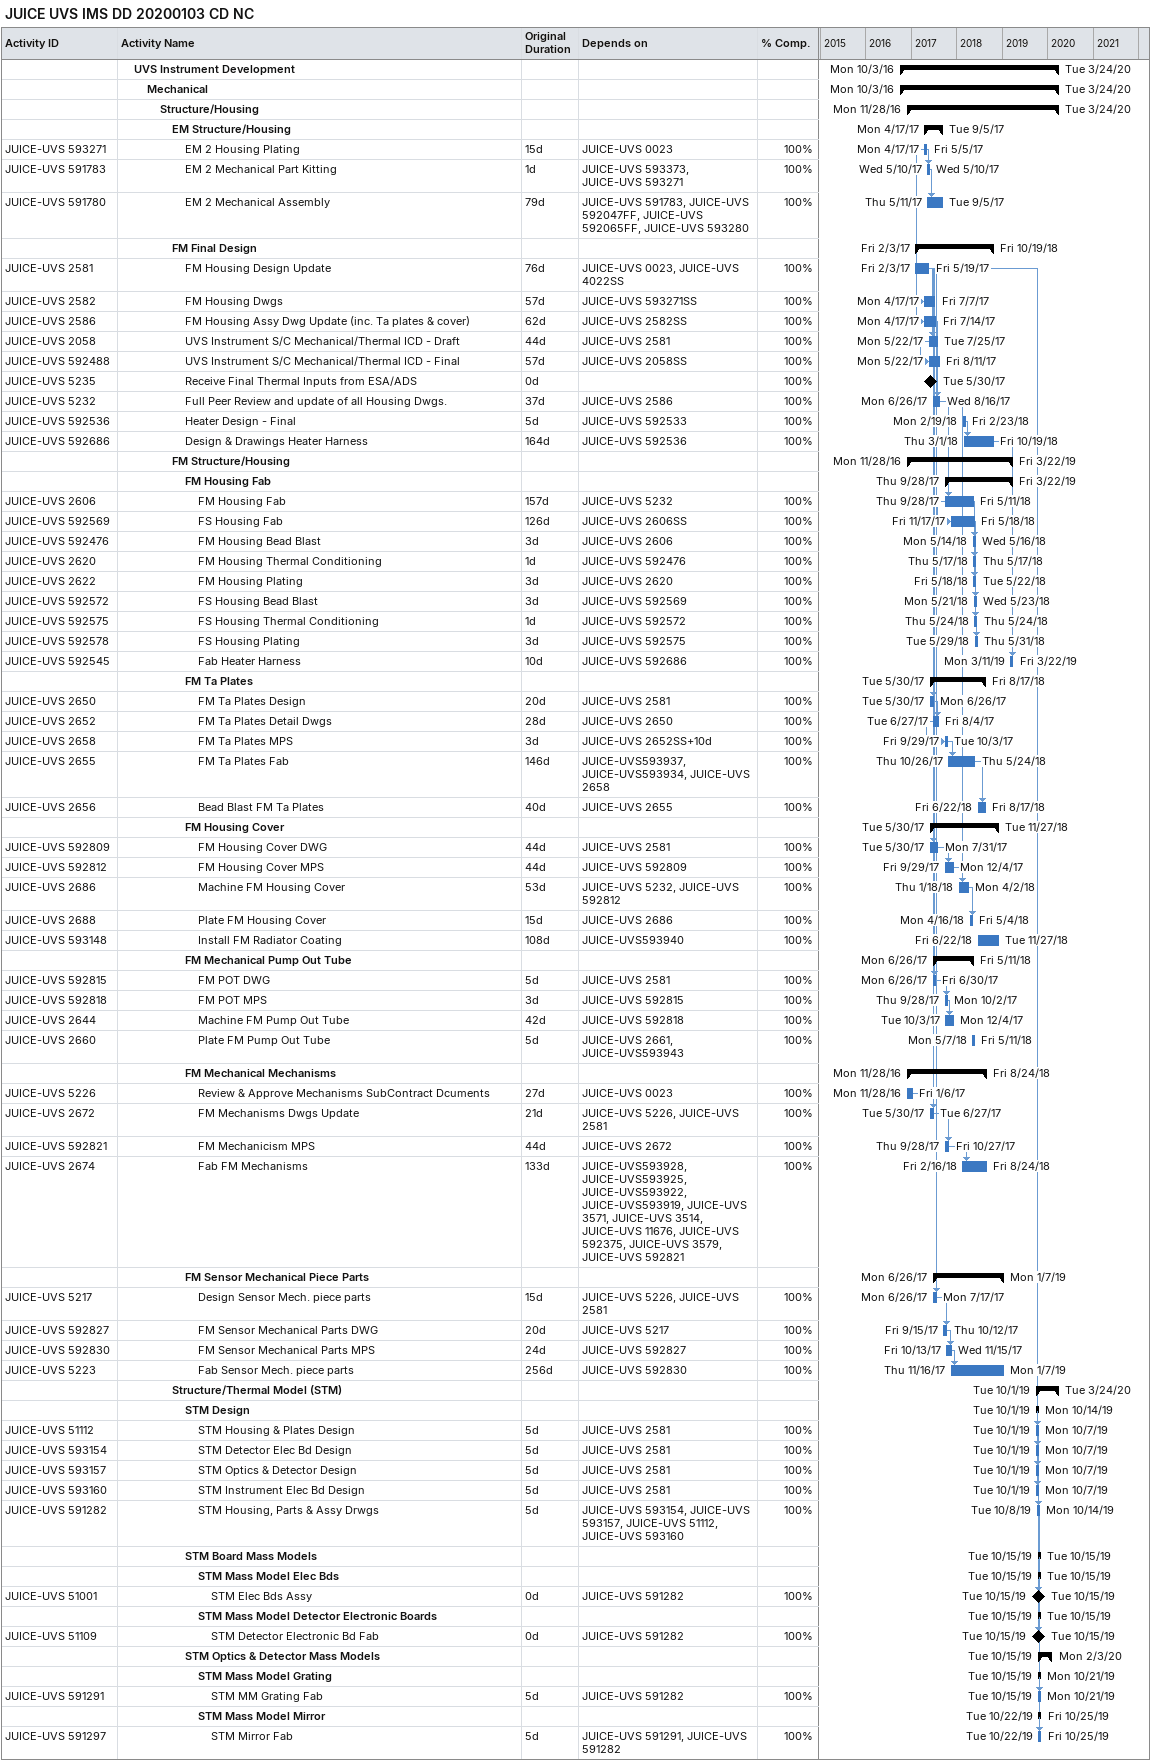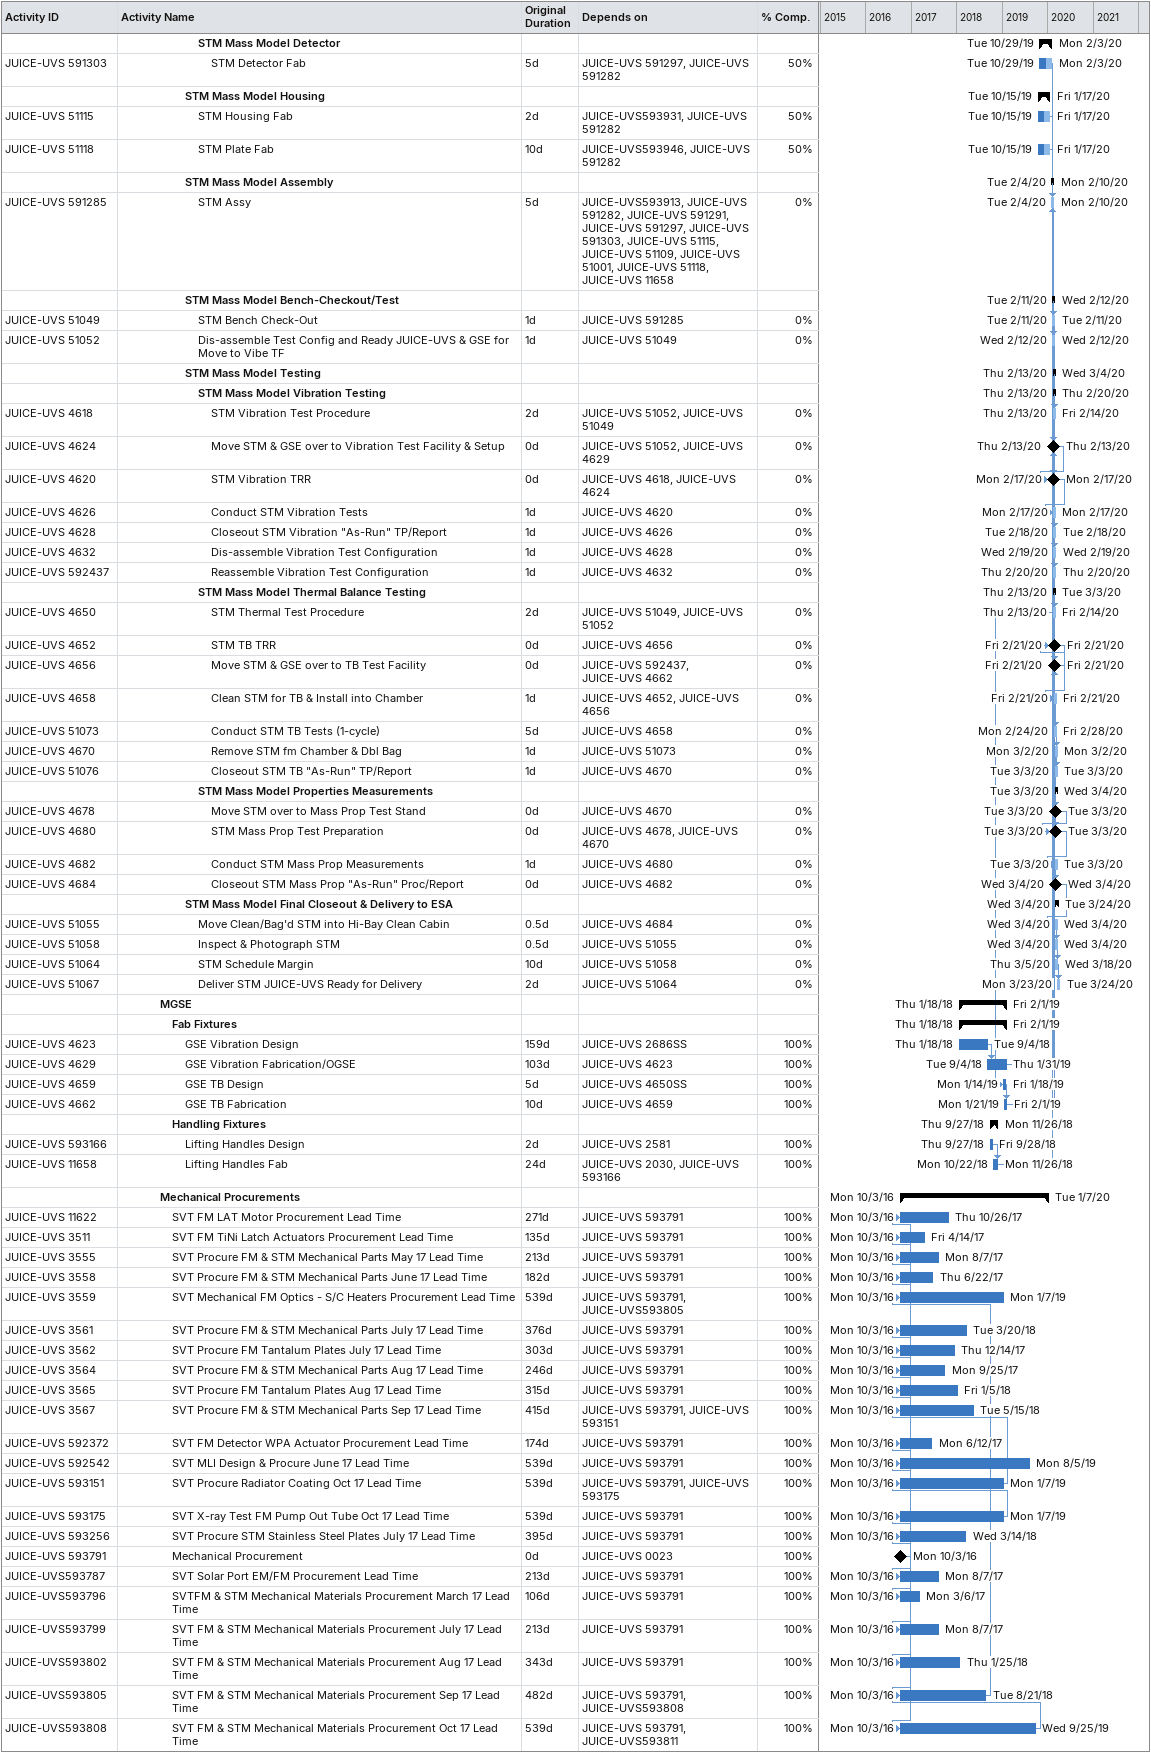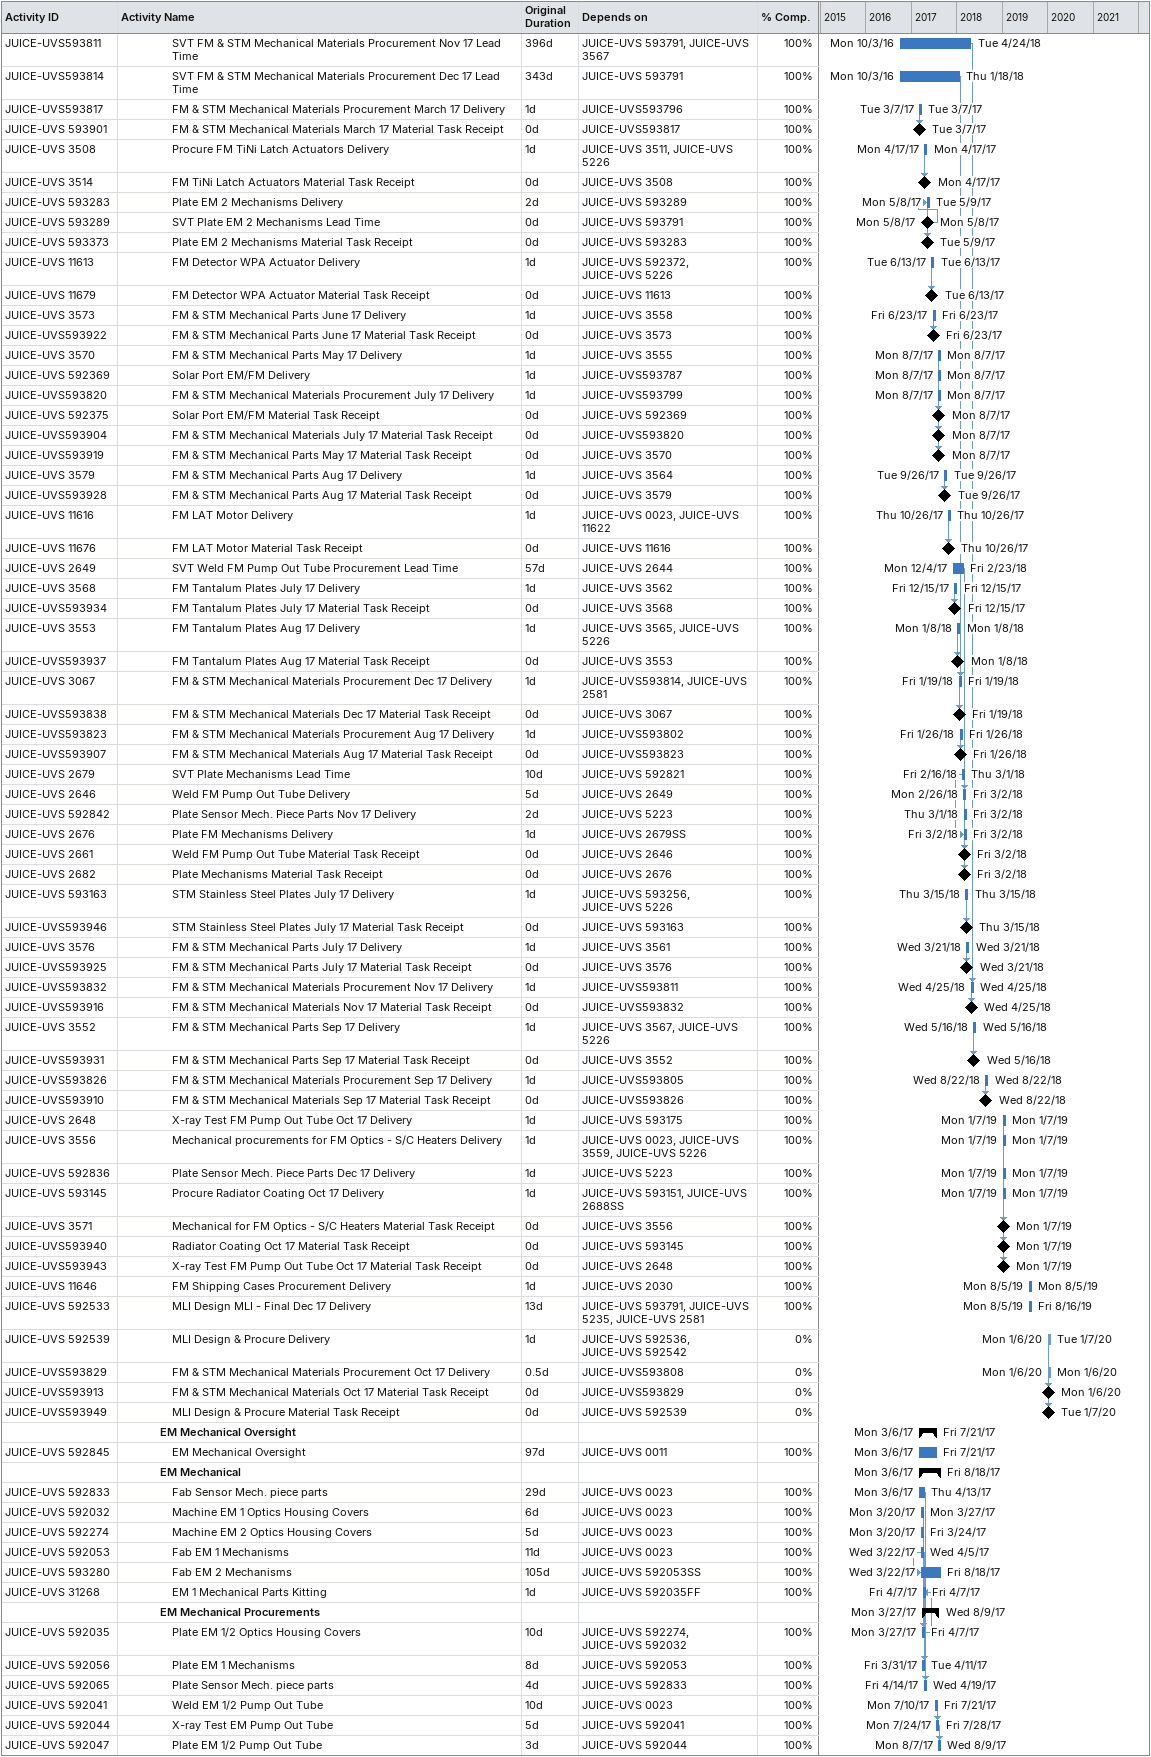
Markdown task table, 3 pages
JUICE UVS IMS DD 20200103 CD NC

| ID | Level | Task | Original duration | Start | Finish | Predecessors | % complete |
|---|---|---|---|---|---|---|---|
|  | 2 | **UVS Instrument Development** |  | 2016-10-03 | 2020-03-24 |  |  |
|  | 3 | **Mechanical** |  | 2016-10-03 | 2020-03-24 |  |  |
|  | 4 | **Structure/Housing** |  | 2016-11-28 | 2020-03-24 |  |  |
|  | 5 | **EM Structure/Housing** |  | 2017-04-17 | 2017-09-05 |  |  |
| JUICE-UVS 593271 | 6 | EM 2 Housing Plating | 15d | 2017-04-17 | 2017-05-05 | JUICE-UVS 0023 | 100 |
| JUICE-UVS 591783 | 6 | EM 2 Mechanical Part Kitting | 1d | 2017-05-10 | 2017-05-10 | JUICE-UVS 593373, JUICE-UVS 593271 | 100 |
| JUICE-UVS 591780 | 6 | EM 2 Mechanical Assembly | 79d | 2017-05-11 | 2017-09-05 | JUICE-UVS 591783, JUICE-UVS 592047FF, JUICE-UVS 592065FF, JUICE-UVS 593280 | 100 |
|  | 5 | **FM Final Design** |  | 2017-02-03 | 2018-10-19 |  |  |
| JUICE-UVS 2581 | 6 | FM Housing Design Update | 76d | 2017-02-03 | 2017-05-19 | JUICE-UVS 0023, JUICE-UVS 4022SS | 100 |
| JUICE-UVS 2582 | 6 | FM Housing Dwgs | 57d | 2017-04-17 | 2017-07-07 | JUICE-UVS 593271SS | 100 |
| JUICE-UVS 2586 | 6 | FM Housing Assy Dwg Update (inc. Ta plates & cover) | 62d | 2017-04-17 | 2017-07-14 | JUICE-UVS 2582SS | 100 |
| JUICE-UVS 2058 | 6 | UVS Instrument S/C Mechanical/Thermal ICD - Draft | 44d | 2017-05-22 | 2017-07-25 | JUICE-UVS 2581 | 100 |
| JUICE-UVS 592488 | 6 | UVS Instrument S/C Mechanical/Thermal ICD - Final | 57d | 2017-05-22 | 2017-08-11 | JUICE-UVS 2058SS | 100 |
| JUICE-UVS 5235 | 6 | Receive Final Thermal Inputs from ESA/ADS | 0d | 2017-05-30 | 2017-05-30 |  | 100 |
| JUICE-UVS 5232 | 6 | Full Peer Review and update of all Housing Dwgs. | 37d | 2017-06-26 | 2017-08-16 | JUICE-UVS 2586 | 100 |
| JUICE-UVS 592536 | 6 | Heater Design - Final | 5d | 2018-02-19 | 2018-02-23 | JUICE-UVS 592533 | 100 |
| JUICE-UVS 592686 | 6 | Design & Drawings Heater Harness | 164d | 2018-03-01 | 2018-10-19 | JUICE-UVS 592536 | 100 |
|  | 5 | **FM Structure/Housing** |  | 2016-11-28 | 2019-03-22 |  |  |
|  | 6 | **FM Housing Fab** |  | 2017-09-28 | 2019-03-22 |  |  |
| JUICE-UVS 2606 | 7 | FM Housing Fab | 157d | 2017-09-28 | 2018-05-11 | JUICE-UVS 5232 | 100 |
| JUICE-UVS 592569 | 7 | FS Housing Fab | 126d | 2017-11-17 | 2018-05-18 | JUICE-UVS 2606SS | 100 |
| JUICE-UVS 592476 | 7 | FM Housing Bead Blast | 3d | 2018-05-14 | 2018-05-16 | JUICE-UVS 2606 | 100 |
| JUICE-UVS 2620 | 7 | FM Housing Thermal Conditioning | 1d | 2018-05-17 | 2018-05-17 | JUICE-UVS 592476 | 100 |
| JUICE-UVS 2622 | 7 | FM Housing Plating | 3d | 2018-05-18 | 2018-05-22 | JUICE-UVS 2620 | 100 |
| JUICE-UVS 592572 | 7 | FS Housing Bead Blast | 3d | 2018-05-21 | 2018-05-23 | JUICE-UVS 592569 | 100 |
| JUICE-UVS 592575 | 7 | FS Housing Thermal Conditioning | 1d | 2018-05-24 | 2018-05-24 | JUICE-UVS 592572 | 100 |
| JUICE-UVS 592578 | 7 | FS Housing Plating | 3d | 2018-05-29 | 2018-05-31 | JUICE-UVS 592575 | 100 |
| JUICE-UVS 592545 | 7 | Fab Heater Harness | 10d | 2019-03-11 | 2019-03-22 | JUICE-UVS 592686 | 100 |
|  | 6 | **FM Ta Plates** |  | 2017-05-30 | 2018-08-17 |  |  |
| JUICE-UVS 2650 | 7 | FM Ta Plates Design | 20d | 2017-05-30 | 2017-06-26 | JUICE-UVS 2581 | 100 |
| JUICE-UVS 2652 | 7 | FM Ta Plates Detail Dwgs | 28d | 2017-06-27 | 2017-08-04 | JUICE-UVS 2650 | 100 |
| JUICE-UVS 2658 | 7 | FM Ta Plates MPS | 3d | 2017-09-29 | 2017-10-03 | JUICE-UVS 2652SS+10d | 100 |
| JUICE-UVS 2655 | 7 | FM Ta Plates Fab | 146d | 2017-10-26 | 2018-05-24 | JUICE-UVS593937, JUICE-UVS593934, JUICE-UVS 2658 | 100 |
| JUICE-UVS 2656 | 7 | Bead Blast FM Ta Plates | 40d | 2018-06-22 | 2018-08-17 | JUICE-UVS 2655 | 100 |
|  | 6 | **FM Housing Cover** |  | 2017-05-30 | 2018-11-27 |  |  |
| JUICE-UVS 592809 | 7 | FM Housing Cover DWG | 44d | 2017-05-30 | 2017-07-31 | JUICE-UVS 2581 | 100 |
| JUICE-UVS 592812 | 7 | FM Housing Cover MPS | 44d | 2017-09-29 | 2017-12-04 | JUICE-UVS 592809 | 100 |
| JUICE-UVS 2686 | 7 | Machine FM Housing Cover | 53d | 2018-01-18 | 2018-04-02 | JUICE-UVS 5232, JUICE-UVS 592812 | 100 |
| JUICE-UVS 2688 | 7 | Plate FM Housing Cover | 15d | 2018-04-16 | 2018-05-04 | JUICE-UVS 2686 | 100 |
| JUICE-UVS 593148 | 7 | Install FM Radiator Coating | 108d | 2018-06-22 | 2018-11-27 | JUICE-UVS593940 | 100 |
|  | 6 | **FM Mechanical Pump Out Tube** |  | 2017-06-26 | 2018-05-11 |  |  |
| JUICE-UVS 592815 | 7 | FM POT DWG | 5d | 2017-06-26 | 2017-06-30 | JUICE-UVS 2581 | 100 |
| JUICE-UVS 592818 | 7 | FM POT MPS | 3d | 2017-09-28 | 2017-10-02 | JUICE-UVS 592815 | 100 |
| JUICE-UVS 2644 | 7 | Machine FM Pump Out Tube | 42d | 2017-10-03 | 2017-12-04 | JUICE-UVS 592818 | 100 |
| JUICE-UVS 2660 | 7 | Plate FM Pump Out Tube | 5d | 2018-05-07 | 2018-05-11 | JUICE-UVS 2661, JUICE-UVS593943 | 100 |
|  | 6 | **FM Mechanical Mechanisms** |  | 2016-11-28 | 2018-08-24 |  |  |
| JUICE-UVS 5226 | 7 | Review & Approve Mechanisms SubContract Dcuments | 27d | 2016-11-28 | 2017-01-06 | JUICE-UVS 0023 | 100 |
| JUICE-UVS 2672 | 7 | FM Mechanisms Dwgs Update | 21d | 2017-05-30 | 2017-06-27 | JUICE-UVS 5226, JUICE-UVS 2581 | 100 |
| JUICE-UVS 592821 | 7 | FM Mechanicism MPS | 44d | 2017-09-28 | 2017-10-27 | JUICE-UVS 2672 | 100 |
| JUICE-UVS 2674 | 7 | Fab FM Mechanisms | 133d | 2018-02-16 | 2018-08-24 | JUICE-UVS593928, JUICE-UVS593925, JUICE-UVS593922, JUICE-UVS593919, JUICE-UVS 3571, JUICE-UVS 3514, JUICE-UVS 11676, JUICE-UVS 592375, JUICE-UVS 3579, JUICE-UVS 592821 | 100 |
|  | 6 | **FM Sensor Mechanical Piece Parts** |  | 2017-06-26 | 2019-01-07 |  |  |
| JUICE-UVS 5217 | 7 | Design Sensor Mech. piece parts | 15d | 2017-06-26 | 2017-07-17 | JUICE-UVS 5226, JUICE-UVS 2581 | 100 |
| JUICE-UVS 592827 | 7 | FM Sensor Mechanical Parts DWG | 20d | 2017-09-15 | 2017-10-12 | JUICE-UVS 5217 | 100 |
| JUICE-UVS 592830 | 7 | FM Sensor Mechanical Parts MPS | 24d | 2017-10-13 | 2017-11-15 | JUICE-UVS 592827 | 100 |
| JUICE-UVS 5223 | 7 | Fab Sensor Mech. piece parts | 256d | 2017-11-16 | 2019-01-07 | JUICE-UVS 592830 | 100 |
|  | 5 | **Structure/Thermal Model (STM)** |  | 2019-10-01 | 2020-03-24 |  |  |
|  | 6 | **STM Design** |  | 2019-10-01 | 2019-10-14 |  |  |
| JUICE-UVS 51112 | 7 | STM Housing & Plates Design | 5d | 2019-10-01 | 2019-10-07 | JUICE-UVS 2581 | 100 |
| JUICE-UVS 593154 | 7 | STM Detector Elec Bd Design | 5d | 2019-10-01 | 2019-10-07 | JUICE-UVS 2581 | 100 |
| JUICE-UVS 593157 | 7 | STM Optics & Detector Design | 5d | 2019-10-01 | 2019-10-07 | JUICE-UVS 2581 | 100 |
| JUICE-UVS 593160 | 7 | STM Instrument Elec Bd Design | 5d | 2019-10-01 | 2019-10-07 | JUICE-UVS 2581 | 100 |
| JUICE-UVS 591282 | 7 | STM Housing, Parts & Assy Drwgs | 5d | 2019-10-08 | 2019-10-14 | JUICE-UVS 593154, JUICE-UVS 593157, JUICE-UVS 51112, JUICE-UVS 593160 | 100 |
|  | 6 | **STM Board Mass Models** |  | 2019-10-15 | 2019-10-15 |  |  |
|  | 7 | **STM Mass Model Elec Bds** |  | 2019-10-15 | 2019-10-15 |  |  |
| JUICE-UVS 51001 | 8 | STM Elec Bds Assy | 0d | 2019-10-15 | 2019-10-15 | JUICE-UVS 591282 | 100 |
|  | 7 | **STM Mass Model Detector Electronic Boards** |  | 2019-10-15 | 2019-10-15 |  |  |
| JUICE-UVS 51109 | 8 | STM Detector Electronic Bd Fab | 0d | 2019-10-15 | 2019-10-15 | JUICE-UVS 591282 | 100 |
|  | 6 | **STM Optics & Detector Mass Models** |  | 2019-10-15 | 2020-02-03 |  |  |
|  | 7 | **STM Mass Model Grating** |  | 2019-10-15 | 2019-10-21 |  |  |
| JUICE-UVS 591291 | 8 | STM MM Grating Fab | 5d | 2019-10-15 | 2019-10-21 | JUICE-UVS 591282 | 100 |
|  | 7 | **STM Mass Model Mirror** |  | 2019-10-22 | 2019-10-25 |  |  |
| JUICE-UVS 591297 | 8 | STM Mirror Fab | 5d | 2019-10-22 | 2019-10-25 | JUICE-UVS 591291, JUICE-UVS 591282 | 100 |
|  | 7 | **STM Mass Model Detector** |  | 2019-10-29 | 2020-02-03 |  |  |
| JUICE-UVS 591303 | 8 | STM Detector Fab | 5d | 2019-10-29 | 2020-02-03 | JUICE-UVS 591297, JUICE-UVS 591282 | 50 |
|  | 6 | **STM Mass Model Housing** |  | 2019-10-15 | 2020-01-17 |  |  |
| JUICE-UVS 51115 | 7 | STM Housing Fab | 2d | 2019-10-15 | 2020-01-17 | JUICE-UVS593931, JUICE-UVS 591282 | 50 |
| JUICE-UVS 51118 | 7 | STM Plate Fab | 10d | 2019-10-15 | 2020-01-17 | JUICE-UVS593946, JUICE-UVS 591282 | 50 |
|  | 6 | **STM Mass Model Assembly** |  | 2020-02-04 | 2020-02-10 |  |  |
| JUICE-UVS 591285 | 7 | STM Assy | 5d | 2020-02-04 | 2020-02-10 | JUICE-UVS593913, JUICE-UVS 591282, JUICE-UVS 591291, JUICE-UVS 591297, JUICE-UVS 591303, JUICE-UVS 51115, JUICE-UVS 51109, JUICE-UVS 51001, JUICE-UVS 51118, JUICE-UVS 11658 | 0 |
|  | 6 | **STM Mass Model Bench-Checkout/Test** |  | 2020-02-11 | 2020-02-12 |  |  |
| JUICE-UVS 51049 | 7 | STM Bench Check-Out | 1d | 2020-02-11 | 2020-02-11 | JUICE-UVS 591285 | 0 |
| JUICE-UVS 51052 | 7 | Dis-assemble Test Config and Ready JUICE-UVS & GSE for Move to Vibe TF | 1d | 2020-02-12 | 2020-02-12 | JUICE-UVS 51049 | 0 |
|  | 6 | **STM Mass Model Testing** |  | 2020-02-13 | 2020-03-04 |  |  |
|  | 7 | **STM Mass Model Vibration Testing** |  | 2020-02-13 | 2020-02-20 |  |  |
| JUICE-UVS 4618 | 8 | STM Vibration Test Procedure | 2d | 2020-02-13 | 2020-02-14 | JUICE-UVS 51052, JUICE-UVS 51049 | 0 |
| JUICE-UVS 4624 | 8 | Move STM & GSE over to Vibration Test Facility & Setup | 0d | 2020-02-13 | 2020-02-13 | JUICE-UVS 51052, JUICE-UVS 4629 | 0 |
| JUICE-UVS 4620 | 8 | STM Vibration TRR | 0d | 2020-02-17 | 2020-02-17 | JUICE-UVS 4618, JUICE-UVS 4624 | 0 |
| JUICE-UVS 4626 | 8 | Conduct STM Vibration Tests | 1d | 2020-02-17 | 2020-02-17 | JUICE-UVS 4620 | 0 |
| JUICE-UVS 4628 | 8 | Closeout STM Vibration "As-Run" TP/Report | 1d | 2020-02-18 | 2020-02-18 | JUICE-UVS 4626 | 0 |
| JUICE-UVS 4632 | 8 | Dis-assemble Vibration Test Configuration | 1d | 2020-02-19 | 2020-02-19 | JUICE-UVS 4628 | 0 |
| JUICE-UVS 592437 | 8 | Reassemble Vibration Test Configuration | 1d | 2020-02-20 | 2020-02-20 | JUICE-UVS 4632 | 0 |
|  | 7 | **STM Mass Model Thermal Balance Testing** |  | 2020-02-13 | 2020-03-03 |  |  |
| JUICE-UVS 4650 | 8 | STM Thermal Test Procedure | 2d | 2020-02-13 | 2020-02-14 | JUICE-UVS 51049, JUICE-UVS 51052 | 0 |
| JUICE-UVS 4652 | 8 | STM TB TRR | 0d | 2020-02-21 | 2020-02-21 | JUICE-UVS 4656 | 0 |
| JUICE-UVS 4656 | 8 | Move STM & GSE over to TB Test Facility | 0d | 2020-02-21 | 2020-02-21 | JUICE-UVS 592437, JUICE-UVS 4662 | 0 |
| JUICE-UVS 4658 | 8 | Clean STM for TB & Install into Chamber | 1d | 2020-02-21 | 2020-02-21 | JUICE-UVS 4652, JUICE-UVS 4656 | 0 |
| JUICE-UVS 51073 | 8 | Conduct STM TB Tests (1-cycle) | 5d | 2020-02-24 | 2020-02-28 | JUICE-UVS 4658 | 0 |
| JUICE-UVS 4670 | 8 | Remove STM fm Chamber & Dbl Bag | 1d | 2020-03-02 | 2020-03-02 | JUICE-UVS 51073 | 0 |
| JUICE-UVS 51076 | 8 | Closeout STM TB "As-Run" TP/Report | 1d | 2020-03-03 | 2020-03-03 | JUICE-UVS 4670 | 0 |
|  | 7 | **STM Mass Model Properties Measurements** |  | 2020-03-03 | 2020-03-04 |  |  |
| JUICE-UVS 4678 | 8 | Move STM over to Mass Prop Test Stand | 0d | 2020-03-03 | 2020-03-03 | JUICE-UVS 4670 | 0 |
| JUICE-UVS 4680 | 8 | STM Mass Prop Test Preparation | 0d | 2020-03-03 | 2020-03-03 | JUICE-UVS 4678, JUICE-UVS 4670 | 0 |
| JUICE-UVS 4682 | 8 | Conduct STM Mass Prop Measurements | 1d | 2020-03-03 | 2020-03-03 | JUICE-UVS 4680 | 0 |
| JUICE-UVS 4684 | 8 | Closeout STM Mass Prop "As-Run" Proc/Report | 0d | 2020-03-04 | 2020-03-04 | JUICE-UVS 4682 | 0 |
|  | 6 | **STM Mass Model Final Closeout & Delivery to ESA** |  | 2020-03-04 | 2020-03-24 |  |  |
| JUICE-UVS 51055 | 7 | Move Clean/Bag'd STM into Hi-Bay Clean Cabin | 0.5d | 2020-03-04 | 2020-03-04 | JUICE-UVS 4684 | 0 |
| JUICE-UVS 51058 | 7 | Inspect & Photograph STM | 0.5d | 2020-03-04 | 2020-03-04 | JUICE-UVS 51055 | 0 |
| JUICE-UVS 51064 | 7 | STM Schedule Margin | 10d | 2020-03-05 | 2020-03-18 | JUICE-UVS 51058 | 0 |
| JUICE-UVS 51067 | 7 | Deliver STM JUICE-UVS Ready for Delivery | 2d | 2020-03-23 | 2020-03-24 | JUICE-UVS 51064 | 0 |
|  | 4 | **MGSE** |  | 2018-01-18 | 2019-02-01 |  |  |
|  | 5 | **Fab Fixtures** |  | 2018-01-18 | 2019-02-01 |  |  |
| JUICE-UVS 4623 | 6 | GSE Vibration Design | 159d | 2018-01-18 | 2018-09-04 | JUICE-UVS 2686SS | 100 |
| JUICE-UVS 4629 | 6 | GSE Vibration Fabrication/OGSE | 103d | 2018-09-04 | 2019-01-31 | JUICE-UVS 4623 | 100 |
| JUICE-UVS 4659 | 6 | GSE TB Design | 5d | 2019-01-14 | 2019-01-18 | JUICE-UVS 4650SS | 100 |
| JUICE-UVS 4662 | 6 | GSE TB Fabrication | 10d | 2019-01-21 | 2019-02-01 | JUICE-UVS 4659 | 100 |
|  | 5 | **Handling Fixtures** |  | 2018-09-27 | 2018-11-26 |  |  |
| JUICE-UVS 593166 | 6 | Lifting Handles Design | 2d | 2018-09-27 | 2018-09-28 | JUICE-UVS 2581 | 100 |
| JUICE-UVS 11658 | 6 | Lifting Handles Fab | 24d | 2018-10-22 | 2018-11-26 | JUICE-UVS 2030, JUICE-UVS 593166 | 100 |
|  | 4 | **Mechanical Procurements** |  | 2016-10-03 | 2020-01-07 |  |  |
| JUICE-UVS 11622 | 5 | SVT FM LAT Motor Procurement Lead Time | 271d | 2016-10-03 | 2017-10-26 | JUICE-UVS 593791 | 100 |
| JUICE-UVS 3511 | 5 | SVT FM TiNi Latch Actuators Procurement Lead Time | 135d | 2016-10-03 | 2017-04-14 | JUICE-UVS 593791 | 100 |
| JUICE-UVS 3555 | 5 | SVT Procure FM & STM Mechanical Parts May 17 Lead Time | 213d | 2016-10-03 | 2017-08-07 | JUICE-UVS 593791 | 100 |
| JUICE-UVS 3558 | 5 | SVT Procure FM & STM Mechanical Parts June 17 Lead Time | 182d | 2016-10-03 | 2017-06-22 | JUICE-UVS 593791 | 100 |
| JUICE-UVS 3559 | 5 | SVT Mechanical FM Optics - S/C Heaters Procurement Lead Time | 539d | 2016-10-03 | 2019-01-07 | JUICE-UVS 593791, JUICE-UVS593805 | 100 |
| JUICE-UVS 3561 | 5 | SVT Procure FM & STM Mechanical Parts July 17 Lead Time | 376d | 2016-10-03 | 2018-03-20 | JUICE-UVS 593791 | 100 |
| JUICE-UVS 3562 | 5 | SVT Procure FM Tantalum Plates July 17 Lead Time | 303d | 2016-10-03 | 2017-12-14 | JUICE-UVS 593791 | 100 |
| JUICE-UVS 3564 | 5 | SVT Procure FM & STM Mechanical Parts Aug 17 Lead Time | 246d | 2016-10-03 | 2017-09-25 | JUICE-UVS 593791 | 100 |
| JUICE-UVS 3565 | 5 | SVT Procure FM Tantalum Plates Aug 17 Lead Time | 315d | 2016-10-03 | 2018-01-05 | JUICE-UVS 593791 | 100 |
| JUICE-UVS 3567 | 5 | SVT Procure FM & STM Mechanical Parts Sep 17 Lead Time | 415d | 2016-10-03 | 2018-05-15 | JUICE-UVS 593791, JUICE-UVS 593151 | 100 |
| JUICE-UVS 592372 | 5 | SVT FM Detector WPA Actuator Procurement Lead Time | 174d | 2016-10-03 | 2017-06-12 | JUICE-UVS 593791 | 100 |
| JUICE-UVS 592542 | 5 | SVT MLI Design & Procure June 17 Lead Time | 539d | 2016-10-03 | 2019-08-05 | JUICE-UVS 593791 | 100 |
| JUICE-UVS 593151 | 5 | SVT Procure Radiator Coating Oct 17 Lead Time | 539d | 2016-10-03 | 2019-01-07 | JUICE-UVS 593791, JUICE-UVS 593175 | 100 |
| JUICE-UVS 593175 | 5 | SVT X-ray Test FM Pump Out Tube Oct 17 Lead Time | 539d | 2016-10-03 | 2019-01-07 | JUICE-UVS 593791 | 100 |
| JUICE-UVS 593256 | 5 | SVT Procure STM Stainless Steel Plates July 17 Lead Time | 395d | 2016-10-03 | 2018-03-14 | JUICE-UVS 593791 | 100 |
| JUICE-UVS 593791 | 5 | Mechanical Procurement | 0d | 2016-10-03 | 2016-10-03 | JUICE-UVS 0023 | 100 |
| JUICE-UVS593787 | 5 | SVT Solar Port EM/FM Procurement Lead Time | 213d | 2016-10-03 | 2017-08-07 | JUICE-UVS 593791 | 100 |
| JUICE-UVS593796 | 5 | SVTFM & STM Mechanical Materials Procurement March 17 Lead Time | 106d | 2016-10-03 | 2017-03-06 | JUICE-UVS 593791 | 100 |
| JUICE-UVS593799 | 5 | SVT FM & STM Mechanical Materials Procurement July 17 Lead Time | 213d | 2016-10-03 | 2017-08-07 | JUICE-UVS 593791 | 100 |
| JUICE-UVS593802 | 5 | SVT FM & STM Mechanical Materials Procurement Aug 17 Lead Time | 343d | 2016-10-03 | 2018-01-25 | JUICE-UVS 593791 | 100 |
| JUICE-UVS593805 | 5 | SVT FM & STM Mechanical Materials Procurement Sep 17 Lead Time | 482d | 2016-10-03 | 2018-08-21 | JUICE-UVS 593791, JUICE-UVS593808 | 100 |
| JUICE-UVS593808 | 5 | SVT FM & STM Mechanical Materials Procurement Oct 17 Lead Time | 539d | 2016-10-03 | 2019-09-25 | JUICE-UVS 593791, JUICE-UVS593811 | 100 |
| JUICE-UVS593811 | 5 | SVT FM & STM Mechanical Materials Procurement Nov 17 Lead Time | 396d | 2016-10-03 | 2018-04-24 | JUICE-UVS 593791, JUICE-UVS 3567 | 100 |
| JUICE-UVS593814 | 5 | SVT FM & STM Mechanical Materials Procurement Dec 17 Lead Time | 343d | 2016-10-03 | 2018-01-18 | JUICE-UVS 593791 | 100 |
| JUICE-UVS593817 | 5 | FM & STM Mechanical Materials Procurement March 17 Delivery | 1d | 2017-03-07 | 2017-03-07 | JUICE-UVS593796 | 100 |
| JUICE-UVS 593901 | 5 | FM & STM Mechanical Materials March 17 Material Task Receipt | 0d | 2017-03-07 | 2017-03-07 | JUICE-UVS593817 | 100 |
| JUICE-UVS 3508 | 5 | Procure FM TiNi Latch Actuators Delivery | 1d | 2017-04-17 | 2017-04-17 | JUICE-UVS 3511, JUICE-UVS 5226 | 100 |
| JUICE-UVS 3514 | 5 | FM TiNi Latch Actuators Material Task Receipt | 0d | 2017-04-17 | 2017-04-17 | JUICE-UVS 3508 | 100 |
| JUICE-UVS 593283 | 5 | Plate EM 2 Mechanisms Delivery | 2d | 2017-05-08 | 2017-05-09 | JUICE-UVS 593289 | 100 |
| JUICE-UVS 593289 | 5 | SVT Plate EM 2 Mechanisms Lead Time | 0d | 2017-05-08 | 2017-05-08 | JUICE-UVS 593791 | 100 |
| JUICE-UVS 593373 | 5 | Plate EM 2 Mechanisms Material Task Receipt | 0d | 2017-05-09 | 2017-05-09 | JUICE-UVS 593283 | 100 |
| JUICE-UVS 11613 | 5 | FM Detector WPA Actuator Delivery | 1d | 2017-06-13 | 2017-06-13 | JUICE-UVS 592372, JUICE-UVS 5226 | 100 |
| JUICE-UVS 11679 | 5 | FM Detector WPA Actuator Material Task Receipt | 0d | 2017-06-13 | 2017-06-13 | JUICE-UVS 11613 | 100 |
| JUICE-UVS 3573 | 5 | FM & STM Mechanical Parts June 17 Delivery | 1d | 2017-06-23 | 2017-06-23 | JUICE-UVS 3558 | 100 |
| JUICE-UVS593922 | 5 | FM & STM Mechanical Parts June 17 Material Task Receipt | 0d | 2017-06-23 | 2017-06-23 | JUICE-UVS 3573 | 100 |
| JUICE-UVS 3570 | 5 | FM & STM Mechanical Parts May 17 Delivery | 1d | 2017-08-07 | 2017-08-07 | JUICE-UVS 3555 | 100 |
| JUICE-UVS 592369 | 5 | Solar Port EM/FM Delivery | 1d | 2017-08-07 | 2017-08-07 | JUICE-UVS593787 | 100 |
| JUICE-UVS593820 | 5 | FM & STM Mechanical Materials Procurement July 17 Delivery | 1d | 2017-08-07 | 2017-08-07 | JUICE-UVS593799 | 100 |
| JUICE-UVS 592375 | 5 | Solar Port EM/FM Material Task Receipt | 0d | 2017-08-07 | 2017-08-07 | JUICE-UVS 592369 | 100 |
| JUICE-UVS593904 | 5 | FM & STM Mechanical Materials July 17 Material Task Receipt | 0d | 2017-08-07 | 2017-08-07 | JUICE-UVS593820 | 100 |
| JUICE-UVS593919 | 5 | FM & STM Mechanical Parts May 17 Material Task Receipt | 0d | 2017-08-07 | 2017-08-07 | JUICE-UVS 3570 | 100 |
| JUICE-UVS 3579 | 5 | FM & STM Mechanical Parts Aug 17 Delivery | 1d | 2017-09-26 | 2017-09-26 | JUICE-UVS 3564 | 100 |
| JUICE-UVS593928 | 5 | FM & STM Mechanical Parts Aug 17 Material Task Receipt | 0d | 2017-09-26 | 2017-09-26 | JUICE-UVS 3579 | 100 |
| JUICE-UVS 11616 | 5 | FM LAT Motor Delivery | 1d | 2017-10-26 | 2017-10-26 | JUICE-UVS 0023, JUICE-UVS 11622 | 100 |
| JUICE-UVS 11676 | 5 | FM LAT Motor Material Task Receipt | 0d | 2017-10-26 | 2017-10-26 | JUICE-UVS 11616 | 100 |
| JUICE-UVS 2649 | 5 | SVT Weld FM Pump Out Tube Procurement Lead Time | 57d | 2017-12-04 | 2018-02-23 | JUICE-UVS 2644 | 100 |
| JUICE-UVS 3568 | 5 | FM Tantalum Plates July 17 Delivery | 1d | 2017-12-15 | 2017-12-15 | JUICE-UVS 3562 | 100 |
| JUICE-UVS593934 | 5 | FM Tantalum Plates July 17 Material Task Receipt | 0d | 2017-12-15 | 2017-12-15 | JUICE-UVS 3568 | 100 |
| JUICE-UVS 3553 | 5 | FM Tantalum Plates Aug 17 Delivery | 1d | 2018-01-08 | 2018-01-08 | JUICE-UVS 3565, JUICE-UVS 5226 | 100 |
| JUICE-UVS593937 | 5 | FM Tantalum Plates Aug 17 Material Task Receipt | 0d | 2018-01-08 | 2018-01-08 | JUICE-UVS 3553 | 100 |
| JUICE-UVS 3067 | 5 | FM & STM Mechanical Materials Procurement Dec 17 Delivery | 1d | 2018-01-19 | 2018-01-19 | JUICE-UVS593814, JUICE-UVS 2581 | 100 |
| JUICE-UVS593838 | 5 | FM & STM Mechanical Materials Dec 17 Material Task Receipt | 0d | 2018-01-19 | 2018-01-19 | JUICE-UVS 3067 | 100 |
| JUICE-UVS593823 | 5 | FM & STM Mechanical Materials Procurement Aug 17 Delivery | 1d | 2018-01-26 | 2018-01-26 | JUICE-UVS593802 | 100 |
| JUICE-UVS593907 | 5 | FM & STM Mechanical Materials Aug 17 Material Task Receipt | 0d | 2018-01-26 | 2018-01-26 | JUICE-UVS593823 | 100 |
| JUICE-UVS 2679 | 5 | SVT Plate Mechanisms Lead Time | 10d | 2018-02-16 | 2018-03-01 | JUICE-UVS 592821 | 100 |
| JUICE-UVS 2646 | 5 | Weld FM Pump Out Tube Delivery | 5d | 2018-02-26 | 2018-03-02 | JUICE-UVS 2649 | 100 |
| JUICE-UVS 592842 | 5 | Plate Sensor Mech. Piece Parts Nov 17 Delivery | 2d | 2018-03-01 | 2018-03-02 | JUICE-UVS 5223 | 100 |
| JUICE-UVS 2676 | 5 | Plate FM Mechanisms Delivery | 1d | 2018-03-02 | 2018-03-02 | JUICE-UVS 2679SS | 100 |
| JUICE-UVS 2661 | 5 | Weld FM Pump Out Tube Material Task Receipt | 0d | 2018-03-02 | 2018-03-02 | JUICE-UVS 2646 | 100 |
| JUICE-UVS 2682 | 5 | Plate Mechanisms Material Task Receipt | 0d | 2018-03-02 | 2018-03-02 | JUICE-UVS 2676 | 100 |
| JUICE-UVS 593163 | 5 | STM Stainless Steel Plates July 17 Delivery | 1d | 2018-03-15 | 2018-03-15 | JUICE-UVS 593256, JUICE-UVS 5226 | 100 |
| JUICE-UVS593946 | 5 | STM Stainless Steel Plates July 17 Material Task Receipt | 0d | 2018-03-15 | 2018-03-15 | JUICE-UVS 593163 | 100 |
| JUICE-UVS 3576 | 5 | FM & STM Mechanical Parts July 17 Delivery | 1d | 2018-03-21 | 2018-03-21 | JUICE-UVS 3561 | 100 |
| JUICE-UVS593925 | 5 | FM & STM Mechanical Parts July 17 Material Task Receipt | 0d | 2018-03-21 | 2018-03-21 | JUICE-UVS 3576 | 100 |
| JUICE-UVS593832 | 5 | FM & STM Mechanical Materials Procurement Nov 17 Delivery | 1d | 2018-04-25 | 2018-04-25 | JUICE-UVS593811 | 100 |
| JUICE-UVS593916 | 5 | FM & STM Mechanical Materials Nov 17 Material Task Receipt | 0d | 2018-04-25 | 2018-04-25 | JUICE-UVS593832 | 100 |
| JUICE-UVS 3552 | 5 | FM & STM Mechanical Parts Sep 17 Delivery | 1d | 2018-05-16 | 2018-05-16 | JUICE-UVS 3567, JUICE-UVS 5226 | 100 |
| JUICE-UVS593931 | 5 | FM & STM Mechanical Parts Sep 17 Material Task Receipt | 0d | 2018-05-16 | 2018-05-16 | JUICE-UVS 3552 | 100 |
| JUICE-UVS593826 | 5 | FM & STM Mechanical Materials Procurement Sep 17 Delivery | 1d | 2018-08-22 | 2018-08-22 | JUICE-UVS593805 | 100 |
| JUICE-UVS593910 | 5 | FM & STM Mechanical Materials Sep 17 Material Task Receipt | 0d | 2018-08-22 | 2018-08-22 | JUICE-UVS593826 | 100 |
| JUICE-UVS 2648 | 5 | X-ray Test FM Pump Out Tube Oct 17 Delivery | 1d | 2019-01-07 | 2019-01-07 | JUICE-UVS 593175 | 100 |
| JUICE-UVS 3556 | 5 | Mechanical procurements for FM Optics - S/C Heaters Delivery | 1d | 2019-01-07 | 2019-01-07 | JUICE-UVS 0023, JUICE-UVS 3559, JUICE-UVS 5226 | 100 |
| JUICE-UVS 592836 | 5 | Plate Sensor Mech. Piece Parts Dec 17 Delivery | 1d | 2019-01-07 | 2019-01-07 | JUICE-UVS 5223 | 100 |
| JUICE-UVS 593145 | 5 | Procure Radiator Coating Oct 17 Delivery | 1d | 2019-01-07 | 2019-01-07 | JUICE-UVS 593151, JUICE-UVS 2688SS | 100 |
| JUICE-UVS 3571 | 5 | Mechanical for FM Optics - S/C Heaters Material Task Receipt | 0d | 2019-01-07 | 2019-01-07 | JUICE-UVS 3556 | 100 |
| JUICE-UVS593940 | 5 | Radiator Coating Oct 17 Material Task Receipt | 0d | 2019-01-07 | 2019-01-07 | JUICE-UVS 593145 | 100 |
| JUICE-UVS593943 | 5 | X-ray Test FM Pump Out Tube Oct 17 Material Task Receipt | 0d | 2019-01-07 | 2019-01-07 | JUICE-UVS 2648 | 100 |
| JUICE-UVS 11646 | 5 | FM Shipping Cases Procurement Delivery | 1d | 2019-08-05 | 2019-08-05 | JUICE-UVS 2030 | 100 |
| JUICE-UVS 592533 | 5 | MLI Design MLI - Final Dec 17 Delivery | 13d | 2019-08-05 | 2019-08-16 | JUICE-UVS 593791, JUICE-UVS 5235, JUICE-UVS 2581 | 100 |
| JUICE-UVS 592539 | 5 | MLI Design & Procure Delivery | 1d | 2020-01-06 | 2020-01-07 | JUICE-UVS 592536, JUICE-UVS 592542 | 0 |
| JUICE-UVS593829 | 5 | FM & STM Mechanical Materials Procurement Oct 17 Delivery | 0.5d | 2020-01-06 | 2020-01-06 | JUICE-UVS593808 | 0 |
| JUICE-UVS593913 | 5 | FM & STM Mechanical Materials Oct 17 Material Task Receipt | 0d | 2020-01-06 | 2020-01-06 | JUICE-UVS593829 | 0 |
| JUICE-UVS593949 | 5 | MLI Design & Procure Material Task Receipt | 0d | 2020-01-07 | 2020-01-07 | JUICE-UVS 592539 | 0 |
|  | 4 | **EM Mechanical Oversight** |  | 2017-03-06 | 2017-07-21 |  |  |
| JUICE-UVS 592845 | 5 | EM Mechanical Oversight | 97d | 2017-03-06 | 2017-07-21 | JUICE-UVS 0011 | 100 |
|  | 4 | **EM Mechanical** |  | 2017-03-06 | 2017-08-18 |  |  |
| JUICE-UVS 592833 | 5 | Fab Sensor Mech. piece parts | 29d | 2017-03-06 | 2017-04-13 | JUICE-UVS 0023 | 100 |
| JUICE-UVS 592032 | 5 | Machine EM 1 Optics Housing Covers | 6d | 2017-03-20 | 2017-03-27 | JUICE-UVS 0023 | 100 |
| JUICE-UVS 592274 | 5 | Machine EM 2 Optics Housing Covers | 5d | 2017-03-20 | 2017-03-24 | JUICE-UVS 0023 | 100 |
| JUICE-UVS 592053 | 5 | Fab EM 1 Mechanisms | 11d | 2017-03-22 | 2017-04-05 | JUICE-UVS 0023 | 100 |
| JUICE-UVS 593280 | 5 | Fab EM 2 Mechanisms | 105d | 2017-03-22 | 2017-08-18 | JUICE-UVS 592053SS | 100 |
| JUICE-UVS 31268 | 5 | EM 1 Mechanical Parts Kitting | 1d | 2017-04-07 | 2017-04-07 | JUICE-UVS 592035FF | 100 |
|  | 4 | **EM Mechanical Procurements** |  | 2017-03-27 | 2017-08-09 |  |  |
| JUICE-UVS 592035 | 5 | Plate EM 1/2 Optics Housing Covers | 10d | 2017-03-27 | 2017-04-07 | JUICE-UVS 592274, JUICE-UVS 592032 | 100 |
| JUICE-UVS 592056 | 5 | Plate EM 1 Mechanisms | 8d | 2017-03-31 | 2017-04-11 | JUICE-UVS 592053 | 100 |
| JUICE-UVS 592065 | 5 | Plate Sensor Mech. piece parts | 4d | 2017-04-14 | 2017-04-19 | JUICE-UVS 592833 | 100 |
| JUICE-UVS 592041 | 5 | Weld EM 1/2 Pump Out Tube | 10d | 2017-07-10 | 2017-07-21 | JUICE-UVS 0023 | 100 |
| JUICE-UVS 592044 | 5 | X-ray Test EM Pump Out Tube | 5d | 2017-07-24 | 2017-07-28 | JUICE-UVS 592041 | 100 |
| JUICE-UVS 592047 | 5 | Plate EM 1/2 Pump Out Tube | 3d | 2017-08-07 | 2017-08-09 | JUICE-UVS 592044 | 100 |
